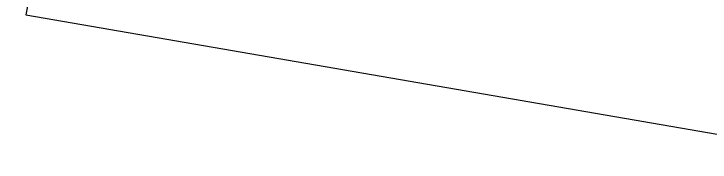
# Model space of a CAD drawing. Header units: millimetres. Extents: x 0 to 2895, y -1316 to 884.
# Drawn here: x 1254.508 to 1255.81, y 547.456 to 547.733 of the extents above; entities that cross this region are included whole.
import ezdxf

# ---------------------------------------------------------------- set-up
doc = ezdxf.new("R2010")
doc.units = ezdxf.units.MM
doc.layers.add('Blocks', color=7, linetype='Continuous')
doc.layers.add('Blocks$Inner', color=7, linetype='Continuous', lineweight=25, true_color=0x007f00)

# ---------------------------------------------------------------- blocks, each defined once
blk = doc.blocks.new('PK24 Side')
at = {"layer": 'Blocks$Inner'}
blk.add_lwpolyline([(-112.5117, 546.712), (-108.2604, 571.3819), (-114.1733, 572.4009), (-118.4246, 547.7309)], close=True, dxfattribs=at)
blk.add_open_spline([(-117.1451, 876.1061), (-117.2692, 875.9654), (-117.4644, 875.6879), (-117.6917, 875.3354), (-117.8714, 875.0559), (-118.0093, 874.8488), (-118.1432, 874.648), (-118.305, 874.389), (-118.4831, 874.0747), (-118.6614, 873.6951), (-118.859, 873.162), (-119.0067, 872.5513), (-119.1222, 871.7969), (-119.2027, 871.1288), (-119.2618, 870.3917), (-119.2948, 869.3687), (-119.2829, 868.2337), (-119.2518, 866.945), (-119.2264, 865.8807), (-119.2049, 864.7359), (-119.1976, 863.3874), (-119.1995, 862.2351), (-119.199, 861.4604), (-119.1992, 860.721), (-119.1991, 859.8153), (-119.1991, 858.5032), (-119.1991, 856.5576), (-119.1991, 854.2081), (-119.1991, 851.7913), (-119.1991, 849.6417), (-119.1991, 847.2869), (-119.1991, 844.0627), (-119.1991, 839.7285), (-119.1991, 833.9215), (-119.1991, 827.3495), (-119.1991, 819.865), (-119.1991, 811.3136), (-119.1991, 803.1837), (-119.1991, 795.9782), (-119.1991, 790.2659), (-119.1991, 783.9763), (-119.1991, 774.6106), (-119.1991, 761.4539), (-119.1991, 744.0441), (-119.1991, 725.7712), (-119.1991, 707.3786), (-119.1991, 689.6093), (-119.1991, 675.954), (-119.199, 666.0683), (-119.199, 659.3323), (-119.199, 653.1003), (-119.199, 645.0878), (-119.199, 635.759), (-119.199, 625.5014), (-119.199, 612.9467), (-119.199, 601.842), (-119.199, 591.7686), (-119.199, 584.5731), (-119.199, 577.8124), (-119.199, 569.6247), (-119.199, 557.3072), (-119.199, 550.2463), (-119.199, 547.0878)], degree=3, knots=[0.5083683, 0.5083683, 0.5083683, 0.5083683, 0.5166667, 0.525, 0.5291667, 0.5333333, 0.5375, 0.5416667, 0.55, 0.5583333, 0.5666667, 0.5833333, 0.5916667, 0.6, 0.6083333, 0.6166667, 0.6333333, 0.6416667, 0.65, 0.6583333, 0.6666667, 0.675, 0.6833333, 0.6916667, 0.7, 0.7083333, 0.7166667, 0.725, 0.7291667, 0.7333333, 0.7375, 0.7416667, 0.75, 0.7583333, 0.7666667, 0.775, 0.7833333, 0.7916667, 0.7958333, 0.8, 0.8041667, 0.8083333, 0.8166667, 0.825, 0.8333333, 0.8416667, 0.85, 0.8583333, 0.8625, 0.8666667, 0.8708333, 0.875, 0.8833333, 0.8916667, 0.9, 0.9166667, 0.925, 0.9333333, 0.9416667, 0.95, 0.9666667, 1, 1, 1, 1], dxfattribs=at)

msp = doc.modelspace()

# ---------------------------------------------------------------- block references
at = {"layer": 'Blocks'}
msp.add_blockref('PK24 Side', (1372.9549, 0), dxfattribs=at)

doc.saveas('drawing.dxf')
